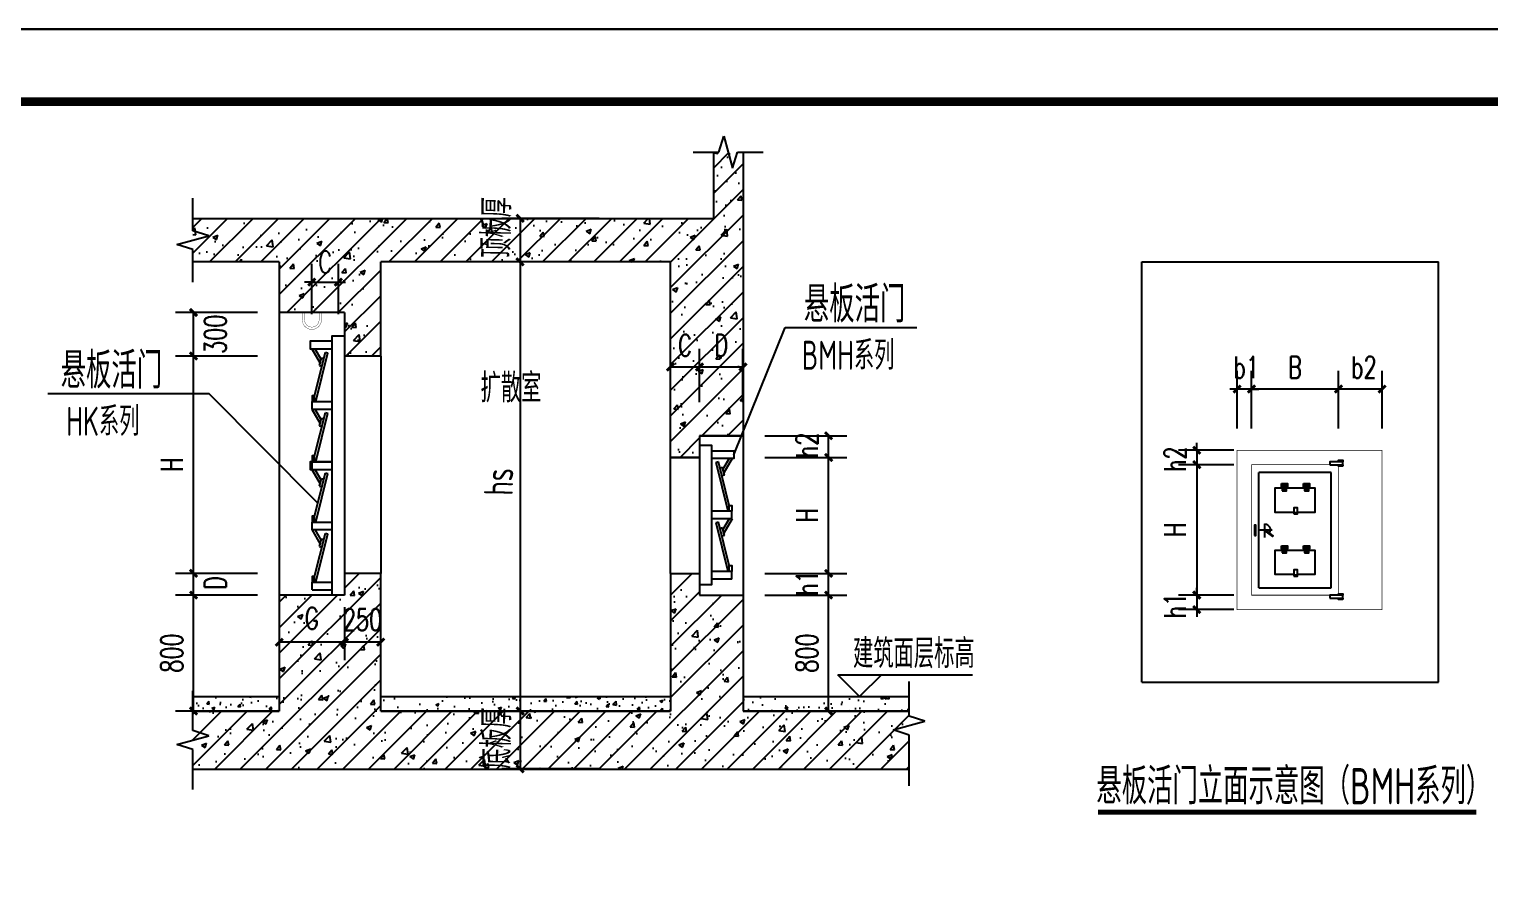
# Model space of a CAD drawing. Extents: x 0 to 2037025, y -2738621 to 0.
# Drawn here: x 968078 to 978156, y -1298584 to -1292756 of the extents above; entities that cross this region are included whole.
import ezdxf

# ---------------------------------------------------------------- set-up
doc = ezdxf.new("R2010")
doc.units = 0
doc.header["$LTSCALE"] = 10
doc.header["$MEASUREMENT"] = 0
doc.linetypes.add('DASH', pattern=[0.35, 0.25, -0.1])
for name, color, linetype in [('bh', 8, 'Continuous'), ('OTHER', 7, 'Continuous'), ('PUB_DIM', 3, 'Continuous'), ('PUB_TITLE', 4, 'Continuous'), ('WALL', 4, 'Continuous'), ('WINDOW', 2, 'Continuous'), ('图框', 142, 'Continuous'), ('填充', 252, 'Continuous'), ('批量导出图层', 1, 'Continuous'), ('文字', 3, 'Continuous'), ('细线', 4, 'Continuous')]:
    doc.layers.add(name, color=color, linetype=linetype)
doc.styles.add('_HZTXT', font='TSSDENG.shx', dxfattribs={"width": 0.8, "bigfont": 'HZTXT.shx'})
doc.styles.add('_TCH_DIM_T3', font='simplex_.ttf', dxfattribs={"width": 0.705882, "bigfont": 'GBCBIG'})
doc.styles.add('DIM_FONT', font='SIMPLEX', dxfattribs={"width": 0.7, "bigfont": 'GBCBIG'})
doc.styles.add('TSSD_REIN', font='Tssdeng.shx', dxfattribs={"width": 0.7, "bigfont": 'hztxt.shx'})
doc.dimstyles.new('_TCH_ARCH&&50', dxfattribs={"dimtxt": 148.75, "dimasz": 50, "dimexe": 125, "dimexo": 150, "dimgap": 63.125, "dimtad": 1, "dimdec": 0, "dimzin": 0, "dimdsep": 46, "dimtxsty": '_TCH_DIM_T3', "dimblk": 'ARCHTICK', "dimcen": 0.09, "dimclrt": 7, "dimazin": 2, "dimtfac": 1, "dimtdec": 0, "dimtix": 1, "dimtmove": 2, "dimatfit": 3, "dimfxl": 0, "dimtolj": 1, "dimtzin": 0, "dimarcsym": 0})
doc.dimstyles.new('DIMN50', dxfattribs={"dimscale": 0.5, "dimtxt": 300, "dimasz": 100, "dimexe": 250, "dimexo": 300, "dimgap": 150, "dimtad": 1, "dimdec": 0, "dimzin": 0, "dimdsep": 46, "dimtxsty": 'DIM_FONT', "dimblk": 'ARCHTICK', "dimcen": 0.09, "dimclrt": 7, "dimazin": 2, "dimtfac": 1, "dimtdec": 0, "dimtix": 1, "dimtmove": 2, "dimatfit": 3, "dimfxl": 0, "dimtolj": 1, "dimtzin": 0, "dimarcsym": 0})

# ---------------------------------------------------------------- blocks, each defined once
blk = doc.blocks.new('_ArchTick')
at = {"color": 0, "linetype": 'ByBlock', "const_width": 0.4}
blk.add_lwpolyline([(-0.5, -0.5), (0.5, 0.5)], dxfattribs=at)
blk = doc.blocks.new('*D267')
at = {"layer": 'Defpoints', "color": 0, "transparency": 16777216}
for p in [(976540, -1296661), (976134, -1296761), (976540, -1296761)]:
    blk.add_point(p, dxfattribs=at)
at = {"layer": 'PUB_DIM', "color": 0, "lineweight": -2, "transparency": 16777216}
for p, q in [((976390, -1296661), (976009, -1296661)), ((976134, -1296661), (976134, -1296611)), ((976134, -1296661), (976134, -1296761)), ((976390, -1296761), (976009, -1296761)), ((976134, -1296761), (976134, -1296811))]:
    blk.add_line(p, q, dxfattribs=at)
at = {"layer": 'PUB_DIM', "color": 0, "lineweight": -2, "transparency": 16777216, "xscale": 50, "yscale": 50, "zscale": 50}
for p, rotation in [((976134, -1296661), 270), ((976134, -1296761), 90)]:
    blk.add_blockref('_ArchTick', p, dxfattribs=dict(at, rotation=rotation))
at = {"layer": 'PUB_DIM', "color": 7, "transparency": 16777216, "insert": (975984, -1296734), "char_height": 150, "attachment_point": 5, "rotation": 90, "style": 'DIM_FONT'}
blk.add_mtext('\\A1;h1', dxfattribs=at)
blk = doc.blocks.new('*D268')
at = {"layer": 'Defpoints', "color": 0, "transparency": 16777216}
for p in [(976540, -1295761), (976134, -1296661), (976540, -1296661)]:
    blk.add_point(p, dxfattribs=at)
at = {"layer": 'PUB_DIM', "color": 0, "lineweight": -2, "transparency": 16777216}
for p, q in [((976390, -1295761), (976009, -1295761)), ((976134, -1295761), (976134, -1296661)), ((976390, -1296661), (976009, -1296661))]:
    blk.add_line(p, q, dxfattribs=at)
at = {"layer": 'PUB_DIM', "color": 0, "lineweight": -2, "transparency": 16777216, "xscale": 50, "yscale": 50, "zscale": 50}
for p, rotation in [((976134, -1295761), 90), ((976134, -1296661), 270)]:
    blk.add_blockref('_ArchTick', p, dxfattribs=dict(at, rotation=rotation))
at = {"layer": 'PUB_DIM', "color": 7, "transparency": 16777216, "insert": (975984, -1296211), "char_height": 150, "attachment_point": 5, "rotation": 90, "style": 'DIM_FONT'}
blk.add_mtext('\\A1;H', dxfattribs=at)
blk = doc.blocks.new('*D269')
at = {"layer": 'Defpoints', "color": 0, "transparency": 16777216}
for p in [(976540, -1295661), (976134, -1295761), (976540, -1295761)]:
    blk.add_point(p, dxfattribs=at)
at = {"layer": 'PUB_DIM', "color": 0, "lineweight": -2, "transparency": 16777216}
for p, q in [((976390, -1295661), (976009, -1295661)), ((976134, -1295661), (976134, -1295611)), ((976134, -1295661), (976134, -1295761)), ((976390, -1295761), (976009, -1295761)), ((976134, -1295761), (976134, -1295811))]:
    blk.add_line(p, q, dxfattribs=at)
at = {"layer": 'PUB_DIM', "color": 0, "lineweight": -2, "transparency": 16777216, "xscale": 50, "yscale": 50, "zscale": 50}
for p, rotation in [((976134, -1295661), 270), ((976134, -1295761), 90)]:
    blk.add_blockref('_ArchTick', p, dxfattribs=dict(at, rotation=rotation))
at = {"layer": 'PUB_DIM', "color": 7, "transparency": 16777216, "insert": (975984, -1295723), "char_height": 150, "attachment_point": 5, "rotation": 90, "style": 'DIM_FONT'}
blk.add_mtext('\\A1;h2', dxfattribs=at)
blk = doc.blocks.new('*D270')
at = {"layer": 'Defpoints', "color": 0, "transparency": 16777216}
for p in [(976412, -1295239), (976412, -1295661), (976512, -1295661)]:
    blk.add_point(p, dxfattribs=at)
at = {"layer": 'PUB_DIM', "color": 0, "lineweight": -2, "transparency": 16777216}
for p, q in [((976412, -1295511), (976412, -1295114)), ((976512, -1295511), (976512, -1295114)), ((976412, -1295239), (976362, -1295239)), ((976512, -1295239), (976412, -1295239)), ((976512, -1295239), (976562, -1295239))]:
    blk.add_line(p, q, dxfattribs=at)
at = {"layer": 'PUB_DIM', "color": 0, "lineweight": -2, "transparency": 16777216, "xscale": 50, "yscale": 50, "zscale": 50}
blk.add_blockref('_ArchTick', (976412, -1295239), dxfattribs=at)
at = {"layer": 'PUB_DIM', "color": 0, "lineweight": -2, "transparency": 16777216, "xscale": 50, "yscale": 50, "zscale": 50, "rotation": 180}
blk.add_blockref('_ArchTick', (976512, -1295239), dxfattribs=at)
at = {"layer": 'PUB_DIM', "color": 7, "transparency": 16777216, "insert": (976475, -1295089), "char_height": 150, "attachment_point": 5, "style": 'DIM_FONT'}
blk.add_mtext('\\A1;b1', dxfattribs=at)
blk = doc.blocks.new('*D271')
at = {"layer": 'Defpoints', "color": 0, "transparency": 16777216}
for p in [(976512, -1295239), (976512, -1295661), (977112, -1295661)]:
    blk.add_point(p, dxfattribs=at)
at = {"layer": 'PUB_DIM', "color": 0, "lineweight": -2, "transparency": 16777216}
for p, q in [((976512, -1295511), (976512, -1295114)), ((977112, -1295511), (977112, -1295114)), ((977112, -1295239), (976512, -1295239))]:
    blk.add_line(p, q, dxfattribs=at)
at = {"layer": 'PUB_DIM', "color": 0, "lineweight": -2, "transparency": 16777216, "xscale": 50, "yscale": 50, "zscale": 50, "rotation": 180}
blk.add_blockref('_ArchTick', (976512, -1295239), dxfattribs=at)
at = {"layer": 'PUB_DIM', "color": 0, "lineweight": -2, "transparency": 16777216, "xscale": 50, "yscale": 50, "zscale": 50}
blk.add_blockref('_ArchTick', (977112, -1295239), dxfattribs=at)
at = {"layer": 'PUB_DIM', "color": 7, "transparency": 16777216, "insert": (976812, -1295089), "char_height": 150, "attachment_point": 5, "style": 'DIM_FONT'}
blk.add_mtext('\\A1;B', dxfattribs=at)
blk = doc.blocks.new('*D260')
at = {"layer": 'Defpoints', "color": 0, "transparency": 16777216}
for p in [(977112, -1295239), (977112, -1295661), (977412, -1295661)]:
    blk.add_point(p, dxfattribs=at)
at = {"layer": 'PUB_DIM', "color": 0, "lineweight": -2, "transparency": 16777216}
for p, q in [((977112, -1295511), (977112, -1295114)), ((977412, -1295511), (977412, -1295114)), ((977412, -1295239), (977112, -1295239))]:
    blk.add_line(p, q, dxfattribs=at)
at = {"layer": 'PUB_DIM', "color": 0, "lineweight": -2, "transparency": 16777216, "xscale": 50, "yscale": 50, "zscale": 50, "rotation": 180}
blk.add_blockref('_ArchTick', (977112, -1295239), dxfattribs=at)
at = {"layer": 'PUB_DIM', "color": 0, "lineweight": -2, "transparency": 16777216, "xscale": 50, "yscale": 50, "zscale": 50}
blk.add_blockref('_ArchTick', (977412, -1295239), dxfattribs=at)
at = {"layer": 'PUB_DIM', "color": 7, "transparency": 16777216, "insert": (977287, -1295089), "char_height": 150, "attachment_point": 5, "style": 'DIM_FONT'}
blk.add_mtext('\\A1;b2', dxfattribs=at)
blk = doc.blocks.new('*D261')
at = {"layer": 'Defpoints', "color": 0, "transparency": 16777216}
for p in [(972703, -1295087), (972703, -1295479), (973003, -1295479)]:
    blk.add_point(p, dxfattribs=at)
at = {"layer": 'PUB_DIM', "color": 0, "lineweight": -2, "transparency": 16777216}
for p, q in [((972703, -1295329), (972703, -1294962)), ((973003, -1295329), (973003, -1294962)), ((973003, -1295087), (972703, -1295087))]:
    blk.add_line(p, q, dxfattribs=at)
at = {"layer": 'PUB_DIM', "color": 0, "lineweight": -2, "transparency": 16777216, "xscale": 50, "yscale": 50, "zscale": 50, "rotation": 180}
blk.add_blockref('_ArchTick', (972703, -1295087), dxfattribs=at)
at = {"layer": 'PUB_DIM', "color": 0, "lineweight": -2, "transparency": 16777216, "xscale": 50, "yscale": 50, "zscale": 50}
blk.add_blockref('_ArchTick', (973003, -1295087), dxfattribs=at)
at = {"layer": 'PUB_DIM', "color": 7, "transparency": 16777216, "insert": (972853, -1294937), "char_height": 150, "attachment_point": 5, "style": 'DIM_FONT'}
blk.add_mtext('\\A1;D', dxfattribs=at)
blk = doc.blocks.new('*D262')
at = {"layer": 'Defpoints', "color": 0, "transparency": 16777216}
for p in [(972503, -1295087), (972503, -1295479), (972703, -1295479)]:
    blk.add_point(p, dxfattribs=at)
at = {"layer": 'PUB_DIM', "color": 0, "lineweight": -2, "transparency": 16777216}
for p, q in [((972503, -1295329), (972503, -1294962)), ((972703, -1295329), (972703, -1294962)), ((972703, -1295087), (972503, -1295087))]:
    blk.add_line(p, q, dxfattribs=at)
at = {"layer": 'PUB_DIM', "color": 0, "lineweight": -2, "transparency": 16777216, "xscale": 50, "yscale": 50, "zscale": 50, "rotation": 179.9999999999334}
blk.add_blockref('_ArchTick', (972503, -1295087), dxfattribs=at)
at = {"layer": 'PUB_DIM', "color": 0, "lineweight": -2, "transparency": 16777216, "xscale": 50, "yscale": 50, "zscale": 50}
blk.add_blockref('_ArchTick', (972703, -1295087), dxfattribs=at)
at = {"layer": 'PUB_DIM', "color": 7, "transparency": 16777216, "insert": (972603, -1294937), "char_height": 150, "attachment_point": 5, "style": 'DIM_FONT'}
blk.add_mtext('\\A1;C', dxfattribs=at)
blk = doc.blocks.new('A$C656B7FC5')
at = {"layer": 'WINDOW'}
for p, q in [((14, 945), (79, 833)), ((36, 578), (121, 919)), ((37, 945), (86, 861)), ((121, 919), (140, 914)), ((45, 533), (140, 914)), ((74, 814), (89, 875)), ((74, 814), (93, 809)), ((89, 875), (109, 870)), ((14, 473), (79, 360)), ((17, 533), (174, 533)), ((17, 473), (17, 533)), ((17, 473), (174, 473)), ((37, 473), (86, 388)), ((36, 106), (121, 446)), ((45, 60), (140, 441)), ((74, 341), (89, 402)), ((89, 402), (109, 397)), ((121, 446), (140, 441)), ((74, 341), (93, 336)), ((17, 60), (174, 60)), ((17, 0), (17, 60)), ((17, 0), (174, 0))]:
    blk.add_line(p, q, dxfattribs=at)
for points in [[(174, 1005), (0, 1005), (0, 945), (174, 945)], [(36, 533), (36, 578), (17, 578), (17, 533)], [(36, 60), (36, 106), (17, 106), (17, 60)]]:
    blk.add_lwpolyline(points, dxfattribs=at)
blk = doc.blocks.new('*D263')
at = {"layer": 'Defpoints', "color": 0, "transparency": 16777216}
for p in [(973003, -1295561), (973594, -1295561), (973003, -1295711)]:
    blk.add_point(p, dxfattribs=at)
at = {"layer": 'PUB_DIM', "color": 0, "lineweight": -2, "transparency": 16777216}
for p, q in [((973153, -1295561), (973719, -1295561)), ((973594, -1295711), (973594, -1295561)), ((973153, -1295711), (973719, -1295711))]:
    blk.add_line(p, q, dxfattribs=at)
at = {"layer": 'PUB_DIM', "color": 0, "lineweight": -2, "transparency": 16777216, "xscale": 50, "yscale": 50, "zscale": 50}
for p, rotation in [((973594, -1295561), 90), ((973594, -1295711), 270)]:
    blk.add_blockref('_ArchTick', p, dxfattribs=dict(at, rotation=rotation))
at = {"layer": 'PUB_DIM', "color": 7, "transparency": 16777216, "insert": (973444, -1295628), "char_height": 150, "attachment_point": 5, "rotation": 90, "style": 'DIM_FONT'}
blk.add_mtext('\\A1;h2', dxfattribs=at)
blk = doc.blocks.new('*D264')
at = {"layer": 'Defpoints', "color": 0, "transparency": 16777216}
for p in [(973003, -1296511), (973594, -1296511), (973003, -1296661)]:
    blk.add_point(p, dxfattribs=at)
at = {"layer": 'PUB_DIM', "color": 0, "lineweight": -2, "transparency": 16777216}
for p, q in [((973153, -1296511), (973719, -1296511)), ((973594, -1296661), (973594, -1296511)), ((973153, -1296661), (973719, -1296661))]:
    blk.add_line(p, q, dxfattribs=at)
at = {"layer": 'PUB_DIM', "color": 0, "lineweight": -2, "transparency": 16777216, "xscale": 50, "yscale": 50, "zscale": 50}
for p, rotation in [((973594, -1296511), 90), ((973594, -1296661), 270)]:
    blk.add_blockref('_ArchTick', p, dxfattribs=dict(at, rotation=rotation))
at = {"layer": 'PUB_DIM', "color": 7, "transparency": 16777216, "insert": (973445, -1296577), "char_height": 150, "attachment_point": 5, "rotation": 90, "style": 'DIM_FONT'}
blk.add_mtext('\\A1;h1', dxfattribs=at)
blk = doc.blocks.new('*D265')
at = {"layer": 'Defpoints', "color": 0, "transparency": 16777216}
for p in [(973003, -1296661), (973594, -1296661), (973003, -1297461)]:
    blk.add_point(p, dxfattribs=at)
at = {"layer": 'PUB_DIM', "color": 0, "lineweight": -2, "transparency": 16777216}
for p, q in [((973153, -1296661), (973719, -1296661)), ((973594, -1297461), (973594, -1296661)), ((973153, -1297461), (973719, -1297461))]:
    blk.add_line(p, q, dxfattribs=at)
at = {"layer": 'PUB_DIM', "color": 0, "lineweight": -2, "transparency": 16777216, "xscale": 50, "yscale": 50, "zscale": 50}
for p, rotation in [((973594, -1296661), 90), ((973594, -1297461), 270)]:
    blk.add_blockref('_ArchTick', p, dxfattribs=dict(at, rotation=rotation))
at = {"layer": 'PUB_DIM', "color": 7, "transparency": 16777216, "insert": (973444, -1297061), "char_height": 150, "attachment_point": 5, "rotation": 90, "style": 'DIM_FONT'}
blk.add_mtext('\\A1;800', dxfattribs=at)
blk = doc.blocks.new('*D266')
at = {"layer": 'Defpoints', "color": 0, "transparency": 16777216}
for p in [(973003, -1295711), (973594, -1295711), (973003, -1296511)]:
    blk.add_point(p, dxfattribs=at)
at = {"layer": 'PUB_DIM', "color": 0, "lineweight": -2, "transparency": 16777216}
for p, q in [((973153, -1295711), (973719, -1295711)), ((973594, -1296511), (973594, -1295711)), ((973153, -1296511), (973719, -1296511))]:
    blk.add_line(p, q, dxfattribs=at)
at = {"layer": 'PUB_DIM', "color": 0, "lineweight": -2, "transparency": 16777216, "xscale": 50, "yscale": 50, "zscale": 50}
for p, rotation in [((973594, -1295711), 90), ((973594, -1296511), 270)]:
    blk.add_blockref('_ArchTick', p, dxfattribs=dict(at, rotation=rotation))
at = {"layer": 'PUB_DIM', "color": 7, "transparency": 16777216, "insert": (973444, -1296111), "char_height": 150, "attachment_point": 5, "rotation": 90, "style": 'DIM_FONT'}
blk.add_mtext('\\A1;H', dxfattribs=at)
blk = doc.blocks.new('*D257')
at = {"layer": 'Defpoints', "color": 0, "transparency": 16777216}
for p in [(972160, -1294361), (971465, -1297461), (972160, -1297461)]:
    blk.add_point(p, dxfattribs=at)
at = {"layer": 'PUB_DIM', "color": 0, "lineweight": -2, "transparency": 16777216}
for p, q in [((972010, -1294361), (971340, -1294361)), ((971465, -1294361), (971465, -1297461)), ((972010, -1297461), (971340, -1297461))]:
    blk.add_line(p, q, dxfattribs=at)
at = {"layer": 'PUB_DIM', "color": 0, "lineweight": -2, "transparency": 16777216, "xscale": 50, "yscale": 50, "zscale": 50}
for p, rotation in [((971465, -1294361), 90), ((971465, -1297461), 270)]:
    blk.add_blockref('_ArchTick', p, dxfattribs=dict(at, rotation=rotation))
blk = doc.blocks.new('*D258')
at = {"layer": 'Defpoints', "color": 0, "transparency": 16777216}
for p in [(972160, -1297461), (971465, -1297861), (972160, -1297861)]:
    blk.add_point(p, dxfattribs=at)
at = {"layer": 'PUB_DIM', "color": 0, "lineweight": -2, "transparency": 16777216}
for p, q in [((972010, -1297461), (971340, -1297461)), ((971465, -1297461), (971465, -1297861)), ((972010, -1297861), (971340, -1297861))]:
    blk.add_line(p, q, dxfattribs=at)
at = {"layer": 'PUB_DIM', "color": 0, "lineweight": -2, "transparency": 16777216, "xscale": 50, "yscale": 50, "zscale": 50}
for p, rotation in [((971465, -1297461), 90), ((971465, -1297861), 270)]:
    blk.add_blockref('_ArchTick', p, dxfattribs=dict(at, rotation=rotation))
blk = doc.blocks.new('*D259')
at = {"layer": 'Defpoints', "color": 0, "transparency": 16777216}
for p in [(972160, -1294061), (971465, -1294361), (972160, -1294361)]:
    blk.add_point(p, dxfattribs=at)
at = {"layer": 'PUB_DIM', "color": 0, "lineweight": -2, "transparency": 16777216}
for p, q in [((972010, -1294061), (971340, -1294061)), ((971465, -1294061), (971465, -1294361)), ((972010, -1294361), (971340, -1294361))]:
    blk.add_line(p, q, dxfattribs=at)
at = {"layer": 'PUB_DIM', "color": 0, "lineweight": -2, "transparency": 16777216, "xscale": 50, "yscale": 50, "zscale": 50}
for p, rotation in [((971465, -1294061), 90), ((971465, -1294361), 270)]:
    blk.add_blockref('_ArchTick', p, dxfattribs=dict(at, rotation=rotation))
blk = doc.blocks.new('*D250')
at = {"layer": 'Defpoints', "color": 0, "transparency": 16777216}
for p in [(969212, -1294711), (969803, -1294711), (969803, -1295011)]:
    blk.add_point(p, dxfattribs=at)
at = {"layer": 'PUB_DIM', "color": 0, "lineweight": -2, "transparency": 16777216}
for p, q in [((969653, -1294711), (969087, -1294711)), ((969212, -1295011), (969212, -1294711)), ((969653, -1295011), (969087, -1295011))]:
    blk.add_line(p, q, dxfattribs=at)
at = {"layer": 'PUB_DIM', "color": 0, "lineweight": -2, "transparency": 16777216, "xscale": 50, "yscale": 50, "zscale": 50}
for p, rotation in [((969212, -1294711), 90), ((969212, -1295011), 270)]:
    blk.add_blockref('_ArchTick', p, dxfattribs=dict(at, rotation=rotation))
at = {"layer": 'PUB_DIM', "color": 7, "transparency": 16777216, "insert": (969362, -1294861), "char_height": 150, "attachment_point": 5, "rotation": 90, "style": 'DIM_FONT'}
blk.add_mtext('\\A1;300', dxfattribs=at)
blk = doc.blocks.new('*D251')
at = {"layer": 'Defpoints', "color": 0, "transparency": 16777216}
for p in [(969212, -1296511), (969803, -1296511), (969803, -1296661)]:
    blk.add_point(p, dxfattribs=at)
at = {"layer": 'PUB_DIM', "color": 0, "lineweight": -2, "transparency": 16777216}
for p, q in [((969653, -1296511), (969087, -1296511)), ((969212, -1296661), (969212, -1296511)), ((969653, -1296661), (969087, -1296661))]:
    blk.add_line(p, q, dxfattribs=at)
at = {"layer": 'PUB_DIM', "color": 0, "lineweight": -2, "transparency": 16777216, "xscale": 50, "yscale": 50, "zscale": 50}
for p, rotation in [((969212, -1296511), 90), ((969212, -1296661), 270)]:
    blk.add_blockref('_ArchTick', p, dxfattribs=dict(at, rotation=rotation))
at = {"layer": 'PUB_DIM', "color": 7, "transparency": 16777216, "insert": (969362, -1296577), "char_height": 150, "attachment_point": 5, "rotation": 90, "style": 'DIM_FONT'}
blk.add_mtext('\\A1;D', dxfattribs=at)
blk = doc.blocks.new('*D252')
at = {"layer": 'Defpoints', "color": 0, "transparency": 16777216}
for p in [(969212, -1296661), (969803, -1296661), (969803, -1297461)]:
    blk.add_point(p, dxfattribs=at)
at = {"layer": 'PUB_DIM', "color": 0, "lineweight": -2, "transparency": 16777216}
for p, q in [((969653, -1296661), (969087, -1296661)), ((969212, -1297461), (969212, -1296661)), ((969653, -1297461), (969087, -1297461))]:
    blk.add_line(p, q, dxfattribs=at)
at = {"layer": 'PUB_DIM', "color": 0, "lineweight": -2, "transparency": 16777216, "xscale": 50, "yscale": 50, "zscale": 50}
for p, rotation in [((969212, -1296661), 90), ((969212, -1297461), 270)]:
    blk.add_blockref('_ArchTick', p, dxfattribs=dict(at, rotation=rotation))
at = {"layer": 'PUB_DIM', "color": 7, "transparency": 16777216, "insert": (969062, -1297061), "char_height": 150, "attachment_point": 5, "rotation": 90, "style": 'DIM_FONT'}
blk.add_mtext('\\A1;800', dxfattribs=at)
blk = doc.blocks.new('*D253')
at = {"layer": 'Defpoints', "color": 0, "transparency": 16777216}
for p in [(969212, -1295011), (969803, -1295011), (969803, -1296511)]:
    blk.add_point(p, dxfattribs=at)
at = {"layer": 'PUB_DIM', "color": 0, "lineweight": -2, "transparency": 16777216}
for p, q in [((969653, -1295011), (969087, -1295011)), ((969212, -1296511), (969212, -1295011)), ((969653, -1296511), (969087, -1296511))]:
    blk.add_line(p, q, dxfattribs=at)
at = {"layer": 'PUB_DIM', "color": 0, "lineweight": -2, "transparency": 16777216, "xscale": 50, "yscale": 50, "zscale": 50}
for p, rotation in [((969212, -1295011), 90), ((969212, -1296511), 270)]:
    blk.add_blockref('_ArchTick', p, dxfattribs=dict(at, rotation=rotation))
at = {"layer": 'PUB_DIM', "color": 7, "transparency": 16777216, "insert": (969062, -1295761), "char_height": 150, "attachment_point": 5, "rotation": 90, "style": 'DIM_FONT'}
blk.add_mtext('\\A1;H', dxfattribs=at)
blk = doc.blocks.new('*D254')
at = {"layer": 'Defpoints', "color": 0, "transparency": 16777216}
for p in [(970253, -1296594), (970503, -1296594), (970253, -1296986)]:
    blk.add_point(p, dxfattribs=at)
at = {"layer": 'PUB_DIM', "color": 0, "lineweight": -2, "transparency": 16777216}
for p, q in [((970253, -1296744), (970253, -1297111)), ((970503, -1296744), (970503, -1297111)), ((970503, -1296986), (970253, -1296986))]:
    blk.add_line(p, q, dxfattribs=at)
at = {"layer": 'PUB_DIM', "color": 0, "lineweight": -2, "transparency": 16777216, "xscale": 50, "yscale": 50, "zscale": 50, "rotation": 180}
blk.add_blockref('_ArchTick', (970253, -1296986), dxfattribs=at)
at = {"layer": 'PUB_DIM', "color": 0, "lineweight": -2, "transparency": 16777216, "xscale": 50, "yscale": 50, "zscale": 50}
blk.add_blockref('_ArchTick', (970503, -1296986), dxfattribs=at)
at = {"layer": 'PUB_DIM', "color": 7, "transparency": 16777216, "insert": (970378, -1296831), "char_height": 150, "attachment_point": 5, "style": 'DIM_FONT'}
blk.add_mtext('\\A1;250', dxfattribs=at)
blk = doc.blocks.new('*D238')
at = {"layer": 'Defpoints', "color": 0, "transparency": 16777216}
for p in [(969803, -1296594), (970253, -1296594), (969803, -1296986)]:
    blk.add_point(p, dxfattribs=at)
at = {"layer": 'PUB_DIM', "color": 0, "lineweight": -2, "transparency": 16777216}
for p, q in [((969803, -1296744), (969803, -1297111)), ((970253, -1296744), (970253, -1297111)), ((970253, -1296986), (969803, -1296986))]:
    blk.add_line(p, q, dxfattribs=at)
at = {"layer": 'PUB_DIM', "color": 0, "lineweight": -2, "transparency": 16777216, "xscale": 50, "yscale": 50, "zscale": 50, "rotation": 180}
blk.add_blockref('_ArchTick', (969803, -1296986), dxfattribs=at)
at = {"layer": 'PUB_DIM', "color": 0, "lineweight": -2, "transparency": 16777216, "xscale": 50, "yscale": 50, "zscale": 50}
blk.add_blockref('_ArchTick', (970253, -1296986), dxfattribs=at)
at = {"layer": 'PUB_DIM', "color": 7, "transparency": 16777216, "insert": (970028, -1296821), "char_height": 150, "attachment_point": 5, "style": 'DIM_FONT'}
blk.add_mtext('\\A1;G', dxfattribs=at)
blk = doc.blocks.new('图框A2')
at = {"layer": '图框'}
blk.add_lwpolyline([(0, 0), (59400, 0), (59400, 42000), (0, 42000)], close=True, dxfattribs=at)
at = {"layer": '图框', "const_width": 120}
blk.add_lwpolyline([(2500, 1000), (58400, 1000), (58400, 41000), (2500, 41000)], close=True, dxfattribs=at)
blk = doc.blocks.new('*D354')
at = {"layer": 'Defpoints', "color": 0, "transparency": 16777216}
for p in [(970211, -1294501), (970028, -1294872), (970211, -1294872)]:
    blk.add_point(p, dxfattribs=at)
at = {"layer": 'PUB_DIM', "color": 0, "lineweight": -2, "transparency": 16777216}
for p, q in [((970028, -1294722), (970028, -1294376)), ((970211, -1294722), (970211, -1294376)), ((970028, -1294501), (969978, -1294501)), ((970028, -1294501), (970211, -1294501)), ((970211, -1294501), (970261, -1294501))]:
    blk.add_line(p, q, dxfattribs=at)
at = {"layer": 'PUB_DIM', "color": 0, "lineweight": -2, "transparency": 16777216, "xscale": 50, "yscale": 50, "zscale": 50}
blk.add_blockref('_ArchTick', (970028, -1294501), dxfattribs=at)
at = {"layer": 'PUB_DIM', "color": 0, "lineweight": -2, "transparency": 16777216, "xscale": 50, "yscale": 50, "zscale": 50, "rotation": 180}
blk.add_blockref('_ArchTick', (970211, -1294501), dxfattribs=at)
at = {"layer": 'PUB_DIM', "color": 7, "transparency": 16777216, "insert": (970120, -1294363), "char_height": 148.8, "attachment_point": 5, "style": '_TCH_DIM_T3'}
blk.add_mtext('\\A1;C', dxfattribs=at)

msp = doc.modelspace()

# ---------------------------------------------------------------- hatches: boundary and pattern name
at = {"layer": 'bh'}
h = msp.add_hatch(dxfattribs=at)
h.set_pattern_fill('钢筋混凝土', color=256, scale=50, style=0)
h.set_pattern_definition([(45, (835386.27, -1441378.98), (-88.38835, 88.38835), []), (50, (835386.27, -1441378.98), (358.6301, -31.37607), [37.5, -412.5]), (355, (835386.27, -1441378.98), (-69.3757, 376.0961), [30, -330]), (100.4514, (835416.16, -1441381.6), (289.2547, 344.7198), [31.8701, -350.57106]), (46.1842, (835386.27, -1441278.98), (533.6205, -82.7595), [56.25, -618.75]), (96.6356, (835430.74, -1441285.87), (467.3314, 487.059), [47.8051, -525.8565]), (351.1842, (835386.27, -1441279), (467.331, 487.0593), [45, -495]), (21, (835436.27, -1441303.98), (298.45353, -201.30945), [37.5, -412.5]), (326, (835436.27, -1441303.98), (121.65767, 362.575), [30, -330]), (71.4514, (835461.14, -1441320.75), (420.1113, 161.26525), [31.8701, -350.57106]), (37.5, (835386.27, -1441378.98), (6.07993, 166.44693), [0, -326, 0, -335, 0, -331.25]), (7.5, (835386.27, -1441378.98), (131.53477, 197.20586), [0, -191, 0, -318.5, 0, -126.25]), (327.5, (835274.77, -1441378.98), (266.91122, -11.27744), [0, -125, 0, -390, 0, -517.5]), (317.5, (835224.77, -1441378.98), (291.59308, 50.0525), [0, -162.5, 0, -259, 0, -367.5])])
h.paths.add_polyline_path([(973003.2, -1293605), (972798.6, -1293605), (972798.6, -1294061.5), (969206.7, -1294061.5), (969206.7, -1294361.5), (969803.2, -1294361.5), (969803.2, -1294711.5), (970253.2, -1294711.5), (970253.2, -1295011.5), (970503.2, -1295011.5), (970503.2, -1294361.5), (972503.2, -1294361.5), (972503.2, -1295711.5), (972703.2, -1295711.5), (972703.2, -1295561.5), (973003.2, -1295561.5)])
h.paths.add_polyline_path([(974148.6, -1297461.5), (973003.2, -1297461.5), (973003.2, -1296661.5), (972703.2, -1296661.5), (972703.2, -1296511.5), (972503.2, -1296511.5), (972503.2, -1297461.5), (970503.2, -1297461.5), (970503.2, -1296511.5), (970253.2, -1296511.5), (970253.2, -1296661.5), (969803.2, -1296661.5), (969803.2, -1297461.5), (969206.7, -1297461.5), (969206.7, -1297861.5), (974148.6, -1297861.5)])
h = msp.add_hatch(dxfattribs=at)
h.set_pattern_fill('ANSI37', color=256, scale=50, style=0)
h.set_pattern_definition([(45, (1027394.9176, -1282224.302), (-4.4194174, 4.4194174), []), (135, (1027394.9176, -1282224.302), (-4.4194174, -4.4194174), [])])
h.paths.add_polyline_path([(976723.8, -1295926.3), (976723.8, -1295940.8), (976752.8, -1295940.8), (976752.8, -1295926.3)])
h.paths.add_polyline_path([(976876.9, -1295926.3), (976876.9, -1295940.8), (976906, -1295940.8), (976906, -1295926.3)])
h.paths.add_polyline_path([(976803.2, -1296091.8), (976803.2, -1296100.5), (976828.4, -1296100.5), (976828.4, -1296091.8)])
h.paths.add_polyline_path([(976759.1, -1295913.1), (976759.1, -1295891.4), (976717.9, -1295891.4), (976717.9, -1295913.1)])
h.paths.add_polyline_path([(976871.1, -1295891.4), (976871.1, -1295913.1), (976912.3, -1295913.1), (976912.3, -1295891.4)])
h = msp.add_hatch(dxfattribs=at)
h.set_pattern_fill('ANSI37', color=256, scale=50, style=0)
h.set_pattern_definition([(45, (1027394.9176, -1282653.752), (-4.4194174, 4.4194174), []), (135, (1027394.9176, -1282653.752), (-4.4194174, -4.4194174), [])])
h.paths.add_polyline_path([(976723.8, -1296355.7), (976723.8, -1296370.3), (976752.8, -1296370.3), (976752.8, -1296355.7)])
h.paths.add_polyline_path([(976876.9, -1296355.7), (976876.9, -1296370.3), (976906, -1296370.3), (976906, -1296355.7)])
h.paths.add_polyline_path([(976803.2, -1296521.3), (976803.2, -1296529.9), (976828.4, -1296529.9), (976828.4, -1296521.3)])
h.paths.add_polyline_path([(976759.1, -1296342.5), (976759.1, -1296320.9), (976717.9, -1296320.9), (976717.9, -1296342.5)])
h.paths.add_polyline_path([(976871.1, -1296320.9), (976871.1, -1296342.5), (976912.3, -1296342.5), (976912.3, -1296320.9)])
h = msp.add_hatch(dxfattribs=at)
h.set_pattern_fill('AN33C', color=256, scale=300, style=0)
h.set_pattern_definition([(50, (864776.98, -1266730.86), (215.17805, -18.82564), [22.5, -247.5]), (355, (864776.98, -1266730.86), (-41.6254, 225.65764), [18, -198]), (100.4514, (864794.9, -1266732.42), (173.5528, 206.83186), [19.12206, -210.34263]), (46.1842, (864776.98, -1266670.86), (320.1723, -49.6557), [33.75, -371.25]), (96.6356, (864803.66, -1266675), (280.3988, 292.2354), [28.6831, -315.5139]), (351.1842, (864776.98, -1266670.86), (280.3986, 292.2356), [27, -297]), (21, (864806.98, -1266685.86), (179.07212, -120.78567), [22.5, -247.5]), (326, (864806.98, -1266685.86), (72.9946, 217.545), [18, -198]), (71.4514, (864821.9, -1266695.92), (252.0668, 96.75915), [19.12206, -210.34263]), (37.5, (864776.975, -1266730.856), (3.647957, 99.868156), [0, -195.6, 0, -201, 0, -198.75]), (7.5, (864776.98, -1266730.86), (78.92086, 118.32351), [0, -114.6, 0, -191.1, 0, -75.75]), (327.5, (864710.075, -1266730.856), (160.14673, -6.76646), [0, -75, 0, -234, 0, -310.5]), (317.5, (864680.08, -1266730.86), (174.95585, 30.0315), [0, -97.5, 0, -155.4, 0, -220.5])])
h.paths.add_polyline_path([(969803.2, -1297461.5), (969803.2, -1297361.5), (969206.7, -1297361.5), (969206.7, -1297461.5)])
h.paths.add_polyline_path([(974148.6, -1297461.5), (974148.6, -1297361.5), (973003.2, -1297361.5), (973003.2, -1297461.5)])
h.paths.add_polyline_path([(970503.2, -1297361.5), (970503.2, -1297461.5), (972503.2, -1297461.5), (972503.2, -1297361.5)])

# ---------------------------------------------------------------- linework, layer by layer
at = {"const_width": 2, "elevation": 280}
for points in [[(969962.2, -1294711.5), (969962.2, -1294761.5, 1), (970094.2, -1294761.5), (970094.2, -1294711.5)], [(969978.2, -1294711.5), (969978.2, -1294761.5, 1), (970078.2, -1294761.5), (970078.2, -1294711.5)]]:
    msp.add_lwpolyline(points, format="xyb", dxfattribs=at)
at = {"const_width": 5, "elevation": 280}
for points in [[(976412.1, -1295661.5), (977412.1, -1295661.5), (977412.1, -1296761.5), (976412.1, -1296761.5)], [(976512.2, -1295761.5), (977112.2, -1295761.5), (977112.2, -1296661.5), (976512.2, -1296661.5)]]:
    msp.add_lwpolyline(points, close=True, dxfattribs=at)
at = {"layer": 'bh', "linetype": 'DASH', "ltscale": 0.2}
for p, q in [((976566, -1296211.1), (976653.9, -1296211.1)), ((976604, -1296263.5), (976604, -1296168.5))]:
    msp.add_line(p, q, dxfattribs=at)
at = {"layer": 'bh'}
msp.add_arc((976604, -1296211.1), 38.7, 326.98953, 90, dxfattribs=at)
at = {"layer": 'OTHER'}
for p, q in [((972835.9, -1293605, 280), (972870.9, -1293495, 280)), ((972870.9, -1293495, 280), (972930.9, -1293715, 280)), ((972658.6, -1293605, 280), (972835.9, -1293605, 280)), ((972930.9, -1293715, 280), (972965.9, -1293605, 280)), ((972965.9, -1293605, 280), (973143.2, -1293605, 280)), ((969206.7, -1294146.5, 280), (969206.7, -1293921.5, 280)), ((969316.7, -1294181.5, 280), (969206.7, -1294146.5, 280)), ((969096.7, -1294241.5, 280), (969316.7, -1294181.5, 280)), ((969206.7, -1294276.5, 280), (969096.7, -1294241.5, 280)), ((969206.7, -1294501.5, 280), (969206.7, -1294276.5, 280)), ((974148.6, -1297496.5, 280), (974148.6, -1297256.5, 280)), ((969206.7, -1297596.5, 280), (969206.7, -1297321.5, 280)), ((969206.7, -1297361.5, 280), (969803.2, -1297361.5, 280)), ((970503.2, -1297361.5, 280), (972503.2, -1297361.5, 280)), ((973003.2, -1297361.5, 280), (974148.6, -1297361.5, 280)), ((974038.6, -1297591.5, 280), (974258.6, -1297531.5, 280)), ((974258.6, -1297531.5, 280), (974148.6, -1297496.5, 280)), ((969096.7, -1297691.5, 280), (969316.7, -1297631.5, 280)), ((969316.7, -1297631.5, 280), (969206.7, -1297596.5, 280)), ((974148.6, -1297626.5, 280), (974038.6, -1297591.5, 280)), ((974148.6, -1297977.3, 280), (974148.6, -1297626.5, 280)), ((969206.7, -1297726.5, 280), (969096.7, -1297691.5, 280)), ((969206.7, -1298001.5, 280), (969206.7, -1297726.5, 280))]:
    msp.add_line(p, q, dxfattribs=at)
at = {"layer": 'PUB_DIM'}
for p, q in [((973657.6, -1297211.5, 280), (973957.6, -1297211.5, 280)), ((973807.6, -1297361.5, 280), (973657.6, -1297211.5, 280)), ((973807.6, -1297211.5, 280), (974587.6, -1297211.5, 280)), ((973957.6, -1297211.5, 280), (973807.6, -1297361.5, 280))]:
    msp.add_line(p, q, dxfattribs=at)
at = {"layer": 'PUB_TITLE'}
msp.add_lwpolyline([(958662.7, -1313755.8), (988362.7, -1313755.8), (988362.7, -1292755.8), (958662.7, -1292755.8)], close=True, dxfattribs=at)
at = {"layer": 'PUB_TITLE', "const_width": 50}
msp.add_lwpolyline([(959912.7, -1313255.8), (987862.7, -1313255.8), (987862.7, -1293255.8), (959912.7, -1293255.8)], close=True, dxfattribs=at)
at = {"layer": 'WALL'}
for p, q in [((973003.2, -1293605, 280), (973003.2, -1295561.5, 280)), ((969206.7, -1294061.5, 280), (972798.6, -1294061.5, 280)), ((969803.2, -1294361.5, 280), (969206.7, -1294361.5, 280)), ((969803.2, -1294361.5, 280), (969803.2, -1294711.5, 280)), ((970503.2, -1295011.5, 280), (970503.2, -1294361.5, 280)), ((972503.2, -1294361.5, 280), (970503.2, -1294361.5, 280)), ((972503.2, -1295711.5, 280), (972503.2, -1294361.5, 280)), ((970253.2, -1294711.5, 280), (969803.2, -1294711.5, 280)), ((970253.2, -1294711.5, 280), (970253.2, -1295011.5, 280)), ((970503.2, -1295011.5, 280), (970253.2, -1295011.5, 280)), ((972703.2, -1295561.5, 280), (972703.2, -1295711.5, 280)), ((972703.2, -1295561.5, 280), (973003.2, -1295561.5, 280)), ((973003.2, -1295561.5, 280), (972703.2, -1295561.5, 280)), ((972703.2, -1295561.5, 280), (972703.2, -1295711.5, 280)), ((972503.2, -1295711.5, 280), (972703.2, -1295711.5, 280)), ((972703.2, -1295711.5, 280), (972503.2, -1295711.5, 280)), ((970253.2, -1296511.5, 280), (970253.2, -1296661.5, 280)), ((970503.2, -1296511.5, 280), (970253.2, -1296511.5, 280)), ((970503.2, -1297461.5, 280), (970503.2, -1296511.5, 280)), ((972503.2, -1296511.5, 280), (972503.2, -1297461.5, 280)), ((972503.2, -1296511.5, 280), (972703.2, -1296511.5, 280)), ((972703.2, -1296511.5, 280), (972703.2, -1296661.5, 280)), ((969803.2, -1296661.5, 280), (969803.2, -1297461.5, 280)), ((970253.2, -1296661.5, 280), (969803.2, -1296661.5, 280)), ((972703.2, -1296661.5, 280), (973003.2, -1296661.5, 280)), ((973003.2, -1296661.5, 280), (973003.2, -1297461.5, 280)), ((969206.7, -1297461.5, 280), (969803.2, -1297461.5, 280)), ((969803.2, -1297461.5, 280), (969206.7, -1297461.5, 280)), ((972503.2, -1297461.5, 280), (970503.2, -1297461.5, 280)), ((970503.2, -1297461.5, 280), (972503.2, -1297461.5, 280)), ((973003.2, -1297461.5, 280), (974148.6, -1297461.5, 280)), ((969206.7, -1297861.5, 280), (974148.6, -1297861.5, 280))]:
    msp.add_line(p, q, dxfattribs=at)
at = {"layer": 'WALL', "elevation": 280}
for points in [[(972798.6, -1293605), (972798.6, -1294061.5)], [(974148.6, -1297461.5), (973003.2, -1297461.5)]]:
    msp.add_lwpolyline(points, dxfattribs=at)
at = {"layer": 'WINDOW'}
for p, q in [((969803.2, -1294711.5, 280), (969803.2, -1296661.5, 280)), ((970503.2, -1295011.5, 280), (970503.2, -1296511.5, 280)), ((973003.2, -1295561.5, 280), (973003.2, -1296661.5, 280)), ((972503.2, -1296511.5, 280), (972503.2, -1295711.5, 280))]:
    msp.add_line(p, q, dxfattribs=at)
at = {"layer": 'WINDOW', "elevation": 280}
for points in [[(970253.2, -1296662.3), (970168.8, -1296662.3), (970168.8, -1294872.4), (970253.2, -1294872.4)], [(972703.2, -1296587.3), (972787.5, -1296587.3), (972787.5, -1295628), (972703.2, -1295628)]]:
    msp.add_lwpolyline(points, close=True, dxfattribs=at)
at = {"layer": '批量导出图层'}
msp.add_lwpolyline([(958662.7, -1292755.8), (988362.7, -1292755.8), (988362.7, -1313755.8), (958662.7, -1313755.8)], close=True, dxfattribs=at)
at = {"layer": '文字'}
for p, q in [((972940.4, -1295692.4, 280), (973294.3, -1294815.3)), ((973294.3, -1294815.3), (974201.7, -1294815.3)), ((969320, -1295271.2), (968206.7, -1295271.2)), ((970067.6, -1296024.1), (969320, -1295271.2))]:
    msp.add_line(p, q, dxfattribs=at)
at = {"layer": '文字', "const_width": 35, "elevation": 280}
msp.add_lwpolyline([(975453, -1298159.2), (978063.2, -1298159.2)], dxfattribs=at)
at = {"layer": '细线'}
for p, q in [((975755.2, -1297261.5, 280), (975755.2, -1294361.5, 280)), ((975755.2, -1294361.5), (977802, -1294361.5)), ((977802, -1297261.5, 280), (977802, -1294361.5, 280)), ((976803.2, -1296091.8), (976828.4, -1296091.8)), ((976803.2, -1296521.3), (976828.4, -1296521.3)), ((975755.2, -1297261.5, 280), (977802, -1297261.5, 280))]:
    msp.add_line(p, q, dxfattribs=at)
at = {"layer": '细线', "linetype": 'DASH'}
for p, q in [((976562.2, -1296611.5, 280), (976562.2, -1295811.5, 280)), ((976562.2, -1295811.5, 280), (977062.2, -1295811.5, 280)), ((977062.2, -1296611.5, 280), (977062.2, -1295811.5, 280)), ((976562.2, -1296611.5, 280), (977062.2, -1296611.5, 280))]:
    msp.add_line(p, q, dxfattribs=at)
at = {"layer": '细线', "elevation": 280}
for points in [[(977051.5, -1295761.5), (977140.7, -1295761.5), (977140.7, -1295740.8), (977051.5, -1295740.8)], [(977140.8, -1295740.8), (977112.2, -1295740.8), (977112.2, -1295730.6), (977140.8, -1295730.6)], [(977140.8, -1295771.7), (977112.2, -1295771.7), (977112.2, -1295761.5), (977140.8, -1295761.5)], [(977051.5, -1296682.2), (977140.7, -1296682.2), (977140.7, -1296661.5), (977051.5, -1296661.5)], [(977140.8, -1296661.5), (977112.2, -1296661.5), (977112.2, -1296651.3), (977140.8, -1296651.3)], [(977140.8, -1296692.4), (977112.2, -1296692.4), (977112.2, -1296682.2), (977140.8, -1296682.2)]]:
    msp.add_lwpolyline(points, close=True, dxfattribs=at)
at = {"layer": '细线'}
for points in [[(976803.2, -1296090.4), (976675.5, -1296090.4), (976675.5, -1295920.3), (976732.8, -1295920.3)], [(976732.8, -1295926.3), (976732.8, -1295913.1), (976745.6, -1295913.1), (976745.6, -1295926.3)], [(976745.6, -1295920.3), (976886, -1295920.3)], [(976898.7, -1295920.3), (976949, -1295920.3), (976949, -1296090.4), (976828.4, -1296090.4)], [(976886, -1295926.3), (976886, -1295913.1), (976898.7, -1295913.1), (976898.7, -1295926.3)], [(976803.2, -1296519.8), (976675.5, -1296519.8), (976675.5, -1296349.8), (976732.8, -1296349.8)], [(976732.8, -1296355.7), (976732.8, -1296342.5), (976745.6, -1296342.5), (976745.6, -1296355.7)], [(976745.6, -1296349.8), (976886, -1296349.8)], [(976898.7, -1296349.8), (976949, -1296349.8), (976949, -1296519.8), (976828.4, -1296519.8)], [(976886, -1296355.7), (976886, -1296342.5), (976898.7, -1296342.5), (976898.7, -1296355.7)]]:
    msp.add_lwpolyline(points, dxfattribs=at)
for points in [[(976717.9, -1295891.4), (976759.1, -1295891.4), (976759.1, -1295913.1), (976717.9, -1295913.1)], [(976723.8, -1295940.8), (976752.8, -1295940.8), (976752.8, -1295926.3), (976723.8, -1295926.3)], [(976871.1, -1295891.4), (976912.3, -1295891.4), (976912.3, -1295913.1), (976871.1, -1295913.1)], [(976876.9, -1295940.8), (976906, -1295940.8), (976906, -1295926.3), (976876.9, -1295926.3)], [(976803.2, -1296100.5), (976828.4, -1296100.5), (976828.4, -1296058.1), (976803.2, -1296058.1)], [(976532.5, -1296250.8), (976542.4, -1296250.8), (976542.4, -1296177.8), (976532.5, -1296177.8)], [(976603.9, -1296205.1), (976597.7, -1296212.8), (976656.1, -1296256.7), (976660.1, -1296251.7)], [(976717.9, -1296320.9), (976759.1, -1296320.9), (976759.1, -1296342.5), (976717.9, -1296342.5)], [(976723.8, -1296370.3), (976752.8, -1296370.3), (976752.8, -1296355.7), (976723.8, -1296355.7)], [(976871.1, -1296320.9), (976912.3, -1296320.9), (976912.3, -1296342.5), (976871.1, -1296342.5)], [(976876.9, -1296370.3), (976906, -1296370.3), (976906, -1296355.7), (976876.9, -1296355.7)], [(976803.2, -1296529.9), (976828.4, -1296529.9), (976828.4, -1296487.5), (976803.2, -1296487.5)]]:
    msp.add_lwpolyline(points, close=True, dxfattribs=at)

# ---------------------------------------------------------------- block references
at = {"xscale": 0.500000000000002, "yscale": 0.500000000000002, "zscale": 0.500000000000002}
msp.add_blockref('图框A2', (958662.7, -1313755.8), dxfattribs=at)
at = {"layer": '填充', "yscale": 0.8800000000046566}
for p, xscale, zscale in [((970015.9, -1295793.7, 280), 0.8800000000046566, 0.8800000000046566), ((970015.9, -1296625.6, 280), 0.8800000000046566, 0.8800000000046566), ((972940.4, -1296550.6, 280), -0.8800000000046566, 0.8800000000000001)]:
    msp.add_blockref('A$C656B7FC5', p, dxfattribs=dict(at, xscale=xscale, zscale=zscale))

# ---------------------------------------------------------------- texts
at = {"layer": '文字', "style": 'TSSD_REIN', "width": 0.7}
for s, p in [('顶板厚', (971399.6, -1294335, 700)), ('hs', (971415.7, -1295975.3, 700)), ('底板厚', (971399.6, -1297858.9, 700))]:
    msp.add_text(s, height=200, rotation=89.01145, dxfattribs=at).set_placement(p)
at = {"layer": '文字', "width": 0.7}
for s, height, style, p in [('悬板活门', 250, '_HZTXT', (973423, -1294779.5, 280)), ('BMH系列', 200, '_HZTXT', (973408.7, -1295105.6, 280)), ('悬板活门', 250, '_HZTXT', (968295, -1295235.4, 280)), ('扩散室', 200, '_HZTXT', (971192, -1295330.9, 280)), ('HK系列', 200, '_HZTXT', (968333.6, -1295561.5, 280)), ('建筑面层标高', 200, '_HZTXT', (973762.1, -1297164.5, 980)), ('悬板活门立面示意图（BMH系列）', 250, 'TSSD_REIN', (975441.1, -1298104.5, 280))]:
    msp.add_text(s, height=height, dxfattribs=dict(at, style=style)).set_placement(p)

# ---------------------------------------------------------------- dimensions: what is measured, and where the dimension line sits
at = {"layer": 'PUB_DIM'}
for p1, p2, distance, text, dimstyle, picture, middle in [((972159.6, -1294061.5), (972159.6, -1294361.5), -694.6, ' ', 'DIMN50', '*D259', (971465.1, -1294211.5)), ((970028.2, -1294872.4), (970211, -1294872.4), 371.1, 'C', '_TCH_ARCH&&50', '*D354', (970119.6, -1294363.2)), ((972159.6, -1294361.5), (972159.6, -1297461.5), -694.6, ' ', 'DIMN50', '*D257', (971465.1, -1295911.5)), ((969803.2, -1296511.5, 280), (969803.2, -1295011.5, 280), 591.2, 'H', 'DIMN50', '*D253', (969062, -1295761.5, 280)), ((977112.2, -1295661.5), (976512.2, -1295661.5), -422.4, 'B', 'DIMN50', '*D271', (976812.2, -1295089.1)), ((973003.2, -1296511.5, 280), (973003.2, -1295711.5, 280), -591.2, 'H', 'DIMN50', '*D266', (973444.3, -1296111.5, 280)), ((976539.6, -1295761.5), (976539.6, -1296661.5), -405.3, 'H', 'DIMN50', '*D268', (975984.3, -1296211.5)), ((972159.6, -1297461.5), (972159.6, -1297861.5), -694.6, ' ', 'DIMN50', '*D258', (971465.1, -1297661.5))]:
    dim = msp.add_aligned_dim(p1=p1, p2=p2, distance=distance, text=text, dimstyle=dimstyle, dxfattribs=at)
    dim.commit()
    dim.dimension.update_dxf_attribs({"geometry": picture, "text_midpoint": middle})
for base, p1, p2, angle, text, picture, middle in [((969212, -1294711.5, 280), (969803.2, -1295011.5, 280), (969803.2, -1294711.5, 280), 90, '300', '*D250', (969362, -1294861.5, 280)), ((972503.2, -1295087, 280), (972703.2, -1295479.2, 280), (972503.2, -1295479.2, 280), 180, 'C', '*D262', (972603.2, -1294937, 280)), ((972703.2, -1295087, 280), (973003.2, -1295479.2, 280), (972703.2, -1295479.2, 280), 180, 'D', '*D261', (972853.2, -1294937, 280)), ((976412.1, -1295239.1), (976512.2, -1295661.5), (976412.1, -1295661.5), 180, 'b1', '*D270', (976475.5, -1295089.1)), ((977112.2, -1295239.1), (977412.1, -1295661.5), (977112.2, -1295661.5), 180, 'b2', '*D260', (977287.5, -1295089.1)), ((973594.3, -1295561.5, 280), (973003.2, -1295711.5, 280), (973003.2, -1295561.5, 280), 90, 'h2', '*D263', (973444.3, -1295628, 280)), ((976134.3, -1295761.5), (976539.6, -1295661.5), (976539.6, -1295761.5), 270, 'h2', '*D269', (975984.3, -1295723.5)), ((973594.3, -1296511.5, 280), (973003.2, -1296661.5, 280), (973003.2, -1296511.5, 280), 90, 'h1', '*D264', (973444.7, -1296576.8, 280)), ((969212, -1296511.5, 280), (969803.2, -1296661.5, 280), (969803.2, -1296511.5, 280), 90, 'D', '*D251', (969361.6, -1296576.8, 280)), ((969803.2, -1296986.5, 280), (970253.2, -1296594.3, 280), (969803.2, -1296594.3, 280), 180, 'G', '*D238', (970028.2, -1296821.3, 280)), ((976134.3, -1296761.5), (976539.6, -1296661.5), (976539.6, -1296761.5), 270, 'h1', '*D267', (975984.3, -1296733.5))]:
    dim = msp.add_linear_dim(base=base, p1=p1, p2=p2, angle=angle, text=text, dimstyle='DIMN50', dxfattribs=at)
    dim.commit()
    dim.dimension.update_dxf_attribs({"geometry": picture, "text_midpoint": middle, "dimtype": 129})
for p1, p2, distance, picture, middle in [((969803.2, -1297461.5, 280), (969803.2, -1296661.5, 280), 591.2, '*D252', (969062, -1297061.5, 280)), ((973003.2, -1297461.5, 280), (973003.2, -1296661.5, 280), -591.2, '*D265', (973444.3, -1297061.5, 280))]:
    dim = msp.add_aligned_dim(p1=p1, p2=p2, distance=distance, dimstyle='DIMN50', dxfattribs=at)
    dim.commit()
    dim.dimension.update_dxf_attribs({"geometry": picture, "text_midpoint": middle})
dim = msp.add_linear_dim(base=(970253.2, -1296986.5, 280), p1=(970503.2, -1296594.3, 280), p2=(970253.2, -1296594.3, 280), angle=180, dimstyle='DIMN50', dxfattribs=at)
dim.commit()
dim.dimension.update_dxf_attribs({"geometry": '*D254', "text_midpoint": (970378.2, -1296831.3, 280), "dimtype": 129})

doc.saveas('drawing.dxf')
